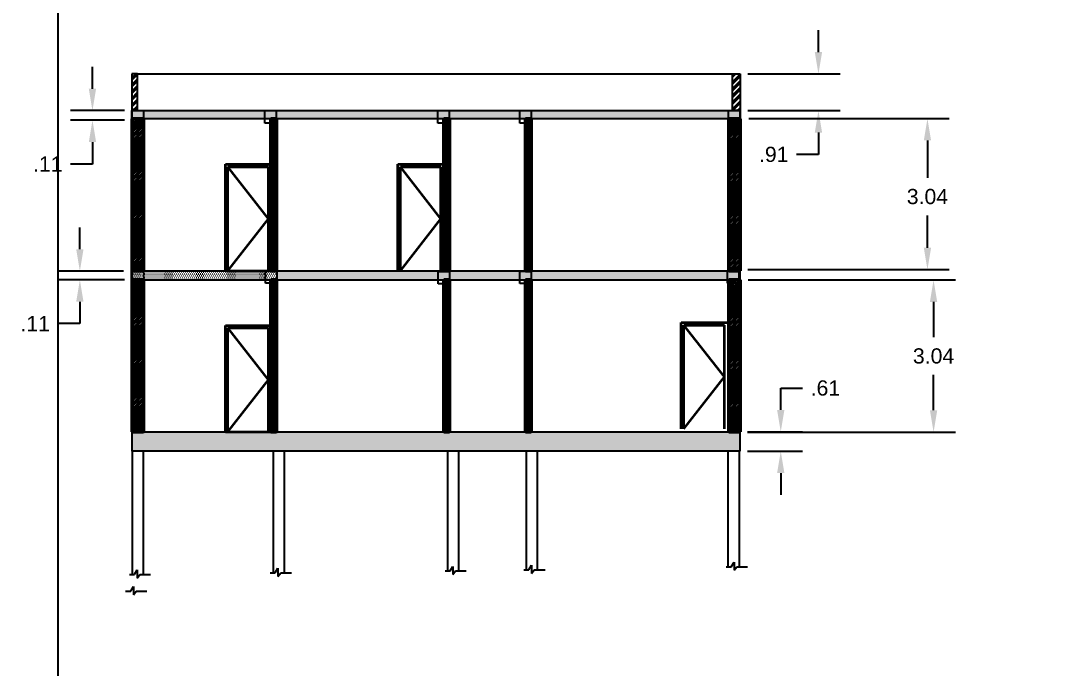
# Model space of a CAD drawing. Header units: inches. Extents: x 5504 to 12302, y -18457 to -16537.
# Drawn here: x 5504 to 6325, y -17946 to -17435 of the extents above; entities that cross this region are included whole.
import ezdxf

# ---------------------------------------------------------------- set-up
doc = ezdxf.new("R2010")
doc.units = ezdxf.units.IN
doc.header["$MEASUREMENT"] = 0
doc.layers.add('A-Sect', color=73, linetype='Continuous', lineweight=50)
doc.styles.get("Standard").update_dxf_attribs({"font": 'arial.ttf', "height": 12})
doc.dimstyles.new('meter', dxfattribs={"dimscale": 50, "dimtxt": 0.18, "dimasz": 0.18, "dimexe": 0.18, "dimexo": 0.0625, "dimgap": 0.09, "dimtad": 0, "dimtih": 1, "dimtoh": 1, "dimlfac": 0.0254, "dimzin": 0, "dimdsep": 46, "dimtxsty": 'Standard', "dimcen": 0.09, "dimadec": 0, "dimazin": 0, "dimtfac": 1, "dimtofl": 0, "dimtmove": 0, "dimatfit": 3, "dimfxl": 1, "dimtolj": 1, "dimtzin": 0, "dimarcsym": 0})

# ---------------------------------------------------------------- blocks, each defined once
blk = doc.blocks.new('*U27')
at = {"layer": 'A-Sect', "color": 73, "linetype": 'Continuous', "lineweight": 50}
for p, q in [((48.74, 118.79), (49.95, 120)), ((48.74, 114.55), (54.19, 120)), ((48.74, 0), (48.74, 120)), ((48.74, 120), (57.74, 120)), ((48.74, 110.31), (57.74, 119.31)), ((48.74, 106.07), (57.74, 115.07)), ((57.74, 0), (57.74, 120)), ((158.24, 118.79), (159.45, 120)), ((158.24, 0), (158.24, 120)), ((158.24, 120), (162.74, 120)), ((158.24, 114.55), (162.74, 119.05)), ((162.74, 0), (162.74, 120)), ((294.74, 118.54), (296.2, 120)), ((294.74, 0), (294.74, 120)), ((294.74, 120), (299.24, 120)), ((294.74, 114.29), (299.24, 118.79)), ((299.24, 0), (299.24, 120)), ((359.24, 118.54), (360.7, 120)), ((359.24, 0), (359.24, 120)), ((359.24, 120), (363.74, 120)), ((359.24, 114.29), (363.74, 118.79)), ((363.74, 0), (363.74, 120)), ((519.74, 118.28), (521.46, 120)), ((519.74, 114.04), (525.7, 120)), ((519.74, 0), (519.74, 120)), ((519.74, 120), (528.74, 120)), ((519.74, 109.79), (528.74, 118.79)), ((528.74, 0), (528.74, 120)), ((48.74, 101.82), (57.74, 110.82)), ((158.24, 110.31), (162.74, 114.81)), ((158.24, 106.07), (162.74, 110.57)), ((294.74, 110.05), (299.24, 114.55)), ((294.74, 105.81), (299.24, 110.31)), ((359.24, 110.05), (363.74, 114.55)), ((359.24, 105.81), (363.74, 110.31)), ((519.74, 105.55), (528.74, 114.55)), ((519.74, 101.31), (528.74, 110.31)), ((48.74, 97.58), (57.74, 106.58)), ((48.74, 93.34), (57.74, 102.34)), ((158.24, 101.82), (162.74, 106.32)), ((158.24, 97.58), (162.74, 102.08)), ((294.74, 101.57), (299.24, 106.07)), ((294.74, 97.32), (299.24, 101.82)), ((359.24, 101.57), (363.74, 106.07)), ((359.24, 97.32), (363.74, 101.82)), ((519.74, 97.07), (528.74, 106.07)), ((519.74, 92.82), (528.74, 101.82)), ((48.74, 89.1), (57.74, 98.1)), ((48.74, 84.85), (57.74, 93.85)), ((158.24, 93.34), (162.74, 97.84)), ((158.24, 89.1), (162.74, 93.6)), ((294.74, 93.08), (299.24, 97.58)), ((294.74, 88.84), (299.24, 93.34)), ((359.24, 93.08), (363.74, 97.58)), ((359.24, 88.84), (363.74, 93.34)), ((519.74, 88.58), (528.74, 97.58)), ((519.74, 84.34), (528.74, 93.34)), ((48.74, 80.61), (57.74, 89.61)), ((48.74, 76.37), (57.74, 85.37)), ((158.24, 84.85), (162.74, 89.35)), ((158.24, 80.61), (162.74, 85.11)), ((294.74, 84.6), (299.24, 89.1)), ((294.74, 80.35), (299.24, 84.85)), ((359.24, 84.6), (363.74, 89.1)), ((359.24, 80.35), (363.74, 84.85)), ((519.74, 80.1), (528.74, 89.1)), ((519.74, 75.85), (528.74, 84.85)), ((48.74, 72.12), (57.74, 81.12)), ((48.74, 67.88), (57.74, 76.88)), ((158.24, 76.37), (162.74, 80.87)), ((158.24, 72.12), (162.74, 76.62)), ((294.74, 76.11), (299.24, 80.61)), ((294.74, 71.87), (299.24, 76.37)), ((359.24, 76.11), (363.74, 80.61)), ((359.24, 71.87), (363.74, 76.37)), ((519.74, 71.61), (528.74, 80.61)), ((519.74, 67.37), (528.74, 76.37)), ((48.74, 63.64), (57.74, 72.64)), ((48.74, 59.4), (57.74, 68.4)), ((158.24, 67.88), (162.74, 72.38)), ((158.24, 63.64), (162.74, 68.14)), ((294.74, 67.62), (299.24, 72.12)), ((294.74, 63.38), (299.24, 67.88)), ((359.24, 67.62), (363.74, 72.12)), ((359.24, 63.38), (363.74, 67.88)), ((519.74, 63.12), (528.74, 72.12)), ((519.74, 58.88), (528.74, 67.88)), ((48.74, 55.15), (57.74, 64.15)), ((48.74, 50.91), (57.74, 59.91)), ((158.24, 59.4), (162.74, 63.9)), ((158.24, 55.15), (162.74, 59.65)), ((294.74, 59.14), (299.24, 63.64)), ((294.74, 54.9), (299.24, 59.4)), ((359.24, 59.14), (363.74, 63.64)), ((359.24, 54.9), (363.74, 59.4)), ((519.74, 54.64), (528.74, 63.64)), ((519.74, 50.4), (528.74, 59.4)), ((48.74, 46.67), (57.74, 55.67)), ((48.74, 42.43), (57.74, 51.43)), ((158.24, 50.91), (162.74, 55.41)), ((158.24, 46.67), (162.74, 51.17)), ((294.74, 50.65), (299.24, 55.15)), ((294.74, 46.41), (299.24, 50.91)), ((359.24, 50.65), (363.74, 55.15)), ((359.24, 46.41), (363.74, 50.91)), ((519.74, 46.15), (528.74, 55.15)), ((519.74, 41.91), (528.74, 50.91)), ((48.74, 38.18), (57.74, 47.18)), ((48.74, 33.94), (57.74, 42.94)), ((158.24, 42.43), (162.74, 46.93)), ((158.24, 38.18), (162.74, 42.68)), ((294.74, 42.17), (299.24, 46.67)), ((294.74, 37.93), (299.24, 42.43)), ((359.24, 42.17), (363.74, 46.67)), ((359.24, 37.93), (363.74, 42.43)), ((519.74, 37.67), (528.74, 46.67)), ((519.74, 33.43), (528.74, 42.43)), ((48.74, 29.7), (57.74, 38.7)), ((48.74, 25.46), (57.74, 34.46)), ((158.24, 33.94), (162.74, 38.44)), ((158.24, 29.7), (162.74, 34.2)), ((294.74, 33.68), (299.24, 38.18)), ((294.74, 29.44), (299.24, 33.94)), ((359.24, 33.68), (363.74, 38.18)), ((359.24, 29.44), (363.74, 33.94)), ((519.74, 29.18), (528.74, 38.18)), ((519.74, 24.94), (528.74, 33.94)), ((48.74, 21.21), (57.74, 30.21)), ((48.74, 16.97), (57.74, 25.97)), ((158.24, 25.46), (162.74, 29.96)), ((158.24, 21.21), (162.74, 25.71)), ((294.74, 25.2), (299.24, 29.7)), ((294.74, 20.96), (299.24, 25.46)), ((359.24, 25.2), (363.74, 29.7)), ((359.24, 20.96), (363.74, 25.46)), ((519.74, 20.7), (528.74, 29.7)), ((519.74, 16.46), (528.74, 25.46)), ((48.74, 12.73), (57.74, 21.73)), ((48.74, 8.49), (57.74, 17.49)), ((158.24, 16.97), (162.74, 21.47)), ((158.24, 12.73), (162.74, 17.23)), ((294.74, 16.71), (299.24, 21.21)), ((294.74, 12.47), (299.24, 16.97)), ((359.24, 16.71), (363.74, 21.21)), ((359.24, 12.47), (363.74, 16.97)), ((519.74, 12.21), (528.74, 21.21)), ((519.74, 7.97), (528.74, 16.97)), ((48.74, 4.24), (57.74, 13.24)), ((48.74, 0), (57.74, 9)), ((158.24, 8.49), (162.74, 12.99)), ((158.24, 4.24), (162.74, 8.74)), ((294.74, 8.23), (299.24, 12.73)), ((294.74, 3.99), (299.24, 8.49)), ((359.24, 8.23), (363.74, 12.73)), ((359.24, 3.99), (363.74, 8.49)), ((519.74, 3.73), (528.74, 12.73)), ((520.26, 0), (528.74, 8.49)), ((48.74, 0), (57.74, 0)), ((52.98, 0), (57.74, 4.76)), ((57.23, 0), (57.74, 0.51)), ((158.24, 0), (162.74, 4.5)), ((158.24, 0), (162.74, 0)), ((162.48, 0), (162.74, 0.26)), ((294.74, 0), (299.24, 0)), ((295, 0), (299.24, 4.24)), ((359.24, 0), (363.74, 0)), ((359.5, 0), (363.74, 4.24)), ((519.74, 0), (528.74, 0)), ((524.5, 0), (528.74, 4.24))]:
    blk.add_line(p, q, dxfattribs=at)
at = {"layer": 'A-Sect', "color": 12, "linetype": 'Continuous', "lineweight": 35}
for p, q in [((122.35, 0), (122.35, 84)), ((122.35, 84), (122.36, 84)), ((122.36, 0), (122.36, 84)), ((122.36, 84), (158.24, 84)), ((124.36, 0), (124.36, 82)), ((124.36, 82), (156.36, 82)), ((156.36, 41), (124.36, 82)), ((156.36, 0), (156.36, 82)), ((124.36, 0), (156.36, 41)), ((122.35, 0), (122.36, 0)), ((122.36, 0), (124.36, 0)), ((124.36, 0), (156.36, 0)), ((156.36, 0), (158.24, 0))]:
    blk.add_line(p, q, dxfattribs=at)
blk = doc.blocks.new('*D30')
at = {"color": 0, "lineweight": -2, "ltscale": 0.1, "transparency": 16777216}
for p, q in [((6104.02, -17742.25), (6104.02, -17724.97)), ((6104.02, -17724.97), (6121.3, -17724.97)), ((6077.79, -17759.53), (6121.3, -17759.53)), ((6077.79, -17774.75), (6121.3, -17774.75)), ((6104.02, -17792.03), (6104.02, -17809.31))]:
    blk.add_line(p, q, dxfattribs=at)
at = {"color": 0, "ltscale": 0.1, "transparency": 16777216}
for points in [[(6101.14, -17742.25), (6106.9, -17742.25), (6104.02, -17759.53)], [(6101.14, -17792.03), (6106.9, -17792.03), (6104.02, -17774.75)]]:
    blk.add_solid(points, dxfattribs=at)
at = {"layer": 'Defpoints', "color": 0, "ltscale": 0.1, "transparency": 16777216}
for p in [(6071.79, -17759.53), (6104.02, -17759.53), (6071.79, -17774.75)]:
    blk.add_point(p, dxfattribs=at)
at = {"color": 0, "ltscale": 0.1, "transparency": 16777216, "insert": (6139.29, -17724.97), "char_height": 12, "attachment_point": 5}
blk.add_mtext('\\A1;.61', dxfattribs=at)
blk = doc.blocks.new('*D31')
at = {"color": 0, "lineweight": -2, "ltscale": 0.1, "transparency": 16777216}
for p, q in [((5550.68, -17615.44), (5550.68, -17598.16)), ((5585.2, -17632.72), (5533.4, -17632.72)), ((5585.95, -17639.53), (5533.4, -17639.53)), ((5550.68, -17656.81), (5550.68, -17674.09)), ((5550.68, -17674.09), (5533.4, -17674.09))]:
    blk.add_line(p, q, dxfattribs=at)
at = {"color": 0, "ltscale": 0.1, "transparency": 16777216}
for points in [[(5547.8, -17615.44), (5553.56, -17615.44), (5550.68, -17632.72)], [(5547.8, -17656.81), (5553.56, -17656.81), (5550.68, -17639.53)]]:
    blk.add_solid(points, dxfattribs=at)
at = {"layer": 'Defpoints', "color": 0, "ltscale": 0.1, "transparency": 16777216}
for p in [(5591.2, -17632.72), (5550.68, -17639.53), (5591.95, -17639.53)]:
    blk.add_point(p, dxfattribs=at)
at = {"color": 0, "ltscale": 0.1, "transparency": 16777216, "insert": (5515.41, -17674.09), "char_height": 12, "attachment_point": 5}
blk.add_mtext('\\A1;.11', dxfattribs=at)
blk = doc.blocks.new('*D32')
at = {"color": 0, "lineweight": -2, "ltscale": 0.1, "transparency": 16777216}
for p, q in [((5560.63, -17488.75), (5560.63, -17471.47)), ((5585.95, -17506.03), (5543.35, -17506.03)), ((5585.95, -17513.58), (5543.35, -17513.58)), ((5560.63, -17530.86), (5560.63, -17548.14)), ((5560.63, -17548.14), (5543.35, -17548.14))]:
    blk.add_line(p, q, dxfattribs=at)
at = {"color": 0, "ltscale": 0.1, "transparency": 16777216}
for points in [[(5557.75, -17488.75), (5563.51, -17488.75), (5560.63, -17506.03)], [(5557.75, -17530.86), (5563.51, -17530.86), (5560.63, -17513.58)]]:
    blk.add_solid(points, dxfattribs=at)
at = {"layer": 'Defpoints', "color": 0, "ltscale": 0.1, "transparency": 16777216}
for p in [(5591.95, -17506.03), (5560.63, -17513.58), (5591.95, -17513.58)]:
    blk.add_point(p, dxfattribs=at)
at = {"color": 0, "ltscale": 0.1, "transparency": 16777216, "insert": (5525.36, -17548.14), "char_height": 12, "attachment_point": 5}
blk.add_mtext('\\A1;.11', dxfattribs=at)
blk = doc.blocks.new('*D33')
at = {"color": 0, "lineweight": -2, "ltscale": 0.1, "transparency": 16777216}
for p, q in [((6133.78, -17459.78), (6133.78, -17442.5)), ((6077.95, -17477.06), (6151.06, -17477.06)), ((6077.95, -17506.03), (6151.06, -17506.03)), ((6133.78, -17523.31), (6133.78, -17540.59)), ((6133.78, -17540.59), (6116.5, -17540.59))]:
    blk.add_line(p, q, dxfattribs=at)
at = {"color": 0, "ltscale": 0.1, "transparency": 16777216}
for points in [[(6130.9, -17459.78), (6136.66, -17459.78), (6133.78, -17477.06)], [(6130.9, -17523.31), (6136.66, -17523.31), (6133.78, -17506.03)]]:
    blk.add_solid(points, dxfattribs=at)
at = {"layer": 'Defpoints', "color": 0, "ltscale": 0.1, "transparency": 16777216}
for p in [(6071.95, -17477.06), (6071.95, -17506.03), (6133.78, -17506.03)]:
    blk.add_point(p, dxfattribs=at)
at = {"color": 0, "ltscale": 0.1, "transparency": 16777216, "insert": (6098.5, -17540.59), "char_height": 12, "attachment_point": 5}
blk.add_mtext('\\A1;.91', dxfattribs=at)
blk = doc.blocks.new('*D28')
at = {"color": 0, "lineweight": -2, "ltscale": 0.1, "transparency": 16777216}
for p, q in [((6078.37, -17639.63), (6241.96, -17639.63)), ((6224.68, -17656.91), (6224.68, -17684.91)), ((6224.68, -17742.44), (6224.68, -17714.45)), ((6077.7, -17759.72), (6241.96, -17759.72))]:
    blk.add_line(p, q, dxfattribs=at)
at = {"color": 0, "ltscale": 0.1, "transparency": 16777216}
for points in [[(6221.8, -17656.91), (6227.56, -17656.91), (6224.68, -17639.63)], [(6221.8, -17742.44), (6227.56, -17742.44), (6224.68, -17759.72)]]:
    blk.add_solid(points, dxfattribs=at)
at = {"layer": 'Defpoints', "color": 0, "ltscale": 0.1, "transparency": 16777216}
for p in [(6072.37, -17639.63), (6071.7, -17759.72), (6224.68, -17759.72)]:
    blk.add_point(p, dxfattribs=at)
at = {"color": 0, "ltscale": 0.1, "transparency": 16777216, "insert": (6224.68, -17699.68), "char_height": 12, "attachment_point": 5}
blk.add_mtext('\\A1;3.04', dxfattribs=at)
blk = doc.blocks.new('*D29')
at = {"color": 0, "lineweight": -2, "ltscale": 0.1, "transparency": 16777216}
for p, q in [((6078.75, -17512.28), (6237.12, -17512.28)), ((6219.84, -17529.56), (6219.84, -17559.1)), ((6219.84, -17614.18), (6219.84, -17588.65)), ((6078, -17631.46), (6237.12, -17631.46))]:
    blk.add_line(p, q, dxfattribs=at)
at = {"color": 0, "ltscale": 0.1, "transparency": 16777216}
for points in [[(6216.96, -17529.56), (6222.72, -17529.56), (6219.84, -17512.28)], [(6216.96, -17614.18), (6222.72, -17614.18), (6219.84, -17631.46)]]:
    blk.add_solid(points, dxfattribs=at)
at = {"layer": 'Defpoints', "color": 0, "ltscale": 0.1, "transparency": 16777216}
for p in [(6072.75, -17512.28), (6072, -17631.46), (6219.84, -17631.46)]:
    blk.add_point(p, dxfattribs=at)
at = {"color": 0, "ltscale": 0.1, "transparency": 16777216, "insert": (6219.84, -17573.87), "char_height": 12, "attachment_point": 5}
blk.add_mtext('\\A1;3.04', dxfattribs=at)

msp = doc.modelspace()

# ---------------------------------------------------------------- hatches: boundary and pattern name
at = {"ltscale": 0.1}
h = msp.add_hatch(dxfattribs=at)
h.set_pattern_fill('ANSI32', color=0, scale=10)
h.set_pattern_definition([(45, (-275.1693, -21814.3826), (-2.6516504, 2.6516504), []), (45, (-273.4015, -21814.3826), (-2.6516504, 2.6516504), [])])
h.paths.add_polyline_path([(5596.213, -17477.056), (5591.695, -17477.056), (5591.695, -17506.033), (5596.213, -17506.033)])
h.paths.add_polyline_path([(6071.952, -17477.056), (6065.888, -17477.056), (6065.888, -17506.033), (6071.952, -17506.033)])
h = msp.add_hatch(dxfattribs=at)
h.set_pattern_fill('DOTS', color=0, scale=25)
h.set_pattern_definition([(0, (-275.1693, -21687.4193), (0.78125, 1.5625), [0, -1.5625])])
h.paths.add_polyline_path([(6071.695, -17505.76), (5591.493, -17505.76), (5591.493, -17512.568), (6071.695, -17512.568)])
h = msp.add_hatch(dxfattribs=at)
h.set_pattern_fill('DOTS', color=0, scale=25)
h.set_pattern_definition([(0, (-275.1693, -21814.3826), (0.78125, 1.5625), [0, -1.5625])])
h.paths.add_polyline_path([(5706.439, -17632.724), (5592.01, -17632.724), (5592.01, -17639.531), (5706.439, -17639.531)])
h = msp.add_hatch(dxfattribs=at)
h.set_pattern_fill('DOTS', color=0, scale=25)
h.set_pattern_definition([(0, (-169.0819, -21814.4918), (0.78125, 1.5625), [0, -1.5625])])
h.paths.add_polyline_path([(6071.447, -17632.833), (5707.039, -17632.833), (5707.039, -17639.64), (6071.447, -17639.64)])
h = msp.add_hatch(dxfattribs=at)
h.set_pattern_fill('GRAVEL', color=0, scale=25)
h.set_pattern_definition([(228.012788, (-257.1693, -21789.3826), (-200, -225), [3.3634, -332.9772]), (184.96974, (-259.4193, -21791.8826), (300, 25), [5.7717, -571.39812]), (132.510447, (-265.1693, -21792.3826), (250, -275), [4.0697, -402.900815]), (267.273689, (-274.9193, -21798.6326), (25, 500), [5.25595, -520.33895]), (292.833654, (-275.1693, -21803.8826), (-125, 300), [5.153875, -510.23433]), (357.273689, (-273.1693, -21808.6326), (-500, 25), [5.25595, -520.33895]), (37.69424, (-267.9193, -21808.88265), (-325, -250), [6.950725, -688.12121]), (72.255328, (-262.4193, -21804.63265), (175, 550), [6.5622, -649.65804]), (121.429566, (-260.4193, -21798.3826), (-200, 325), [5.27375, -522.10183]), (175.236358, (-263.1693, -21793.8826), (275, -25), [6.0208, -295.019064]), (222.397438, (-269.1693, -21793.38265), (-300, -275), [7.7862, -770.834375]), (138.814075, (-250.1693, -21798.8826), (-175, 150), [2.657525, -263.09612]), (171.469234, (-252.1693, -21797.1326), (325, -50), [5.055925, -500.537785]), (225, (-257.17, -21796.383), (-3e-15, -25), [3.535525, -31.81981]), (203.19859, (-258.9193, -21793.3826), (125, 50), [1.90395, -188.49038]), (291.80141, (-260.6693, -21794.1326), (-25, 75), [2.692575, -131.936545]), (30.963757, (-259.6693, -21796.6326), (75, 50), [4.373225, -141.40057]), (161.56505, (-255.919, -21794.383), (50, -25), [3.162275, -75.89467]), (16.38954, (-275.1693, -21794.1326), (250, 75), [4.43, -438.57113]), (70.346176, (-270.9193, -21792.8826), (-100, -275), [3.716525, -367.93519]), (293.19859, (-255.9193, -21789.3826), (-50, 125), [3.807875, -186.58645]), (343.61046, (-254.4193, -21792.8826), (-250, 75), [4.43, -438.57113]), (339.443955, (-275.1693, -21809.6326), (-125, 50), [4.272, -209.32809]), (294.77514, (-271.1693, -21811.1326), (-125, 275), [3.57945, -354.36608]), (66.80141, (-255.6693, -21814.3826), (50, 125), [3.807875, -186.58645]), (17.354025, (-254.1693, -21810.8826), (-325, -100), [4.190775, -414.88559]), (69.443955, (-267.9193, -21814.3826), (-50, -125), [2.136, -211.46409]), (101.30993, (-257.1693, -21814.3826), (-25, 100), [1.27475, -126.20074]), (165.96376, (-257.4193, -21813.1326), (75, -25), [5.153875, -97.923766]), (186.009006, (-262.4193, -21811.8826), (250, 25), [4.77625, -472.84808]), (303.69007, (-259.669, -21798.8826), (-25, 50), [3.60555, -86.53323]), (353.157227, (-257.6693, -21801.8826), (425, -50), [6.29485, -623.189066]), (60.945396, (-251.4193, -21802.6326), (-100, -175), [2.5739, -254.81685]), (90, (-250.17, -21800.383), (-25, 25), [1.5, -23.5]), (120.256437, (-262.9193, -21811.1326), (100, -175), [3.4731, -343.838]), (48.012788, (-264.6693, -21808.1326), (200, 225), [6.7268, -329.6138]), (0, (-260.17, -21803.133), (25, 25), [6.5, -18.5]), (325.304846, (-253.6693, -21803.1326), (250, -175), [3.95285, -391.33186]), (254.054604, (-250.4193, -21805.3826), (-25, -100), [3.64005, -178.3627]), (207.645975, (-251.4193, -21808.8826), (-475, -250), [5.926625, -586.736855]), (175.426079, (-256.6693, -21811.6326), (-325, 25), [6.269975, -620.726835])])
h.paths.add_polyline_path([(6071.794, -17759.531), (5591.952, -17759.531), (5591.952, -17774.749), (6071.794, -17774.749)])

# ---------------------------------------------------------------- linework, layer by layer
at = {"color": 0, "ltscale": 0.1}
for p, q in [((5596.213, -17477.056), (5591.695, -17477.056)), ((5591.695, -17477.056), (5591.695, -17506.033)), ((5596.213, -17506.033), (5596.213, -17477.056)), ((5596.213, -17477.056), (6071.952, -17477.056)), ((6065.888, -17506.033), (6065.888, -17477.056)), ((6065.888, -17477.056), (6071.952, -17477.056)), ((6071.952, -17477.056), (6071.952, -17506.033)), ((5591.695, -17506.033), (6071.952, -17506.033)), ((5591.695, -17512.378), (5591.695, -17506.033)), ((5591.695, -17506.033), (5596.213, -17506.033)), ((5591.952, -17506.033), (5600.952, -17506.033)), ((5591.952, -17515.834), (5591.952, -17506.033)), ((5600.952, -17506.033), (5600.952, -17515.834)), ((5696.694, -17506.033), (5705.694, -17506.033)), ((5696.694, -17515.834), (5696.694, -17506.033)), ((5705.694, -17506.033), (5705.694, -17515.834)), ((5833.228, -17506.033), (5842.228, -17506.033)), ((5833.228, -17515.834), (5833.228, -17506.033)), ((5842.228, -17506.033), (5842.228, -17515.834)), ((5897.998, -17506.033), (5906.998, -17506.033)), ((5897.998, -17515.834), (5897.998, -17506.033)), ((5906.998, -17506.033), (5906.998, -17515.834)), ((6062.775, -17506.033), (6071.775, -17506.033)), ((6062.775, -17515.834), (6062.775, -17506.033)), ((6071.952, -17506.033), (6065.888, -17506.033)), ((6071.775, -17506.033), (6071.775, -17515.834)), ((6071.952, -17506.033), (6071.952, -17512.378)), ((6071.952, -17512.378), (5591.695, -17512.378)), ((5600.952, -17515.834), (5591.952, -17515.834)), ((5705.694, -17515.834), (5696.694, -17515.834)), ((5842.228, -17515.834), (5833.228, -17515.834)), ((5906.998, -17515.834), (5897.998, -17515.834)), ((6071.775, -17515.834), (6062.775, -17515.834)), ((5591.2, -17627.884), (5591.2, -17639.531)), ((6071.952, -17632.724), (5591.2, -17632.724)), ((5591.952, -17632.641), (5600.952, -17632.641)), ((5591.952, -17642.443), (5591.952, -17632.641)), ((5600.952, -17632.641), (5600.952, -17642.443)), ((5697.213, -17632.443), (5706.213, -17632.443)), ((5697.213, -17642.244), (5697.213, -17632.443)), ((5706.213, -17632.443), (5706.213, -17642.244)), ((5833.511, -17632.893), (5842.511, -17632.893)), ((5833.511, -17642.694), (5833.511, -17632.893)), ((5842.511, -17632.893), (5842.511, -17642.694)), ((5898, -17632.604), (5907, -17632.604)), ((5898, -17642.406), (5898, -17632.604)), ((5907, -17632.604), (5907, -17642.406)), ((6061.939, -17632.494), (6070.939, -17632.494)), ((6061.939, -17642.296), (6061.939, -17632.494)), ((6070.939, -17632.494), (6070.939, -17642.296)), ((6071.952, -17639.531), (6071.952, -17627.884)), ((5591.952, -17639.531), (6071.952, -17639.531)), ((5600.952, -17642.443), (5591.952, -17642.443)), ((5706.213, -17642.244), (5697.213, -17642.244)), ((5842.511, -17642.694), (5833.511, -17642.694)), ((5907, -17642.406), (5898, -17642.406)), ((6070.939, -17642.296), (6061.939, -17642.296)), ((5591.952, -17759.531), (6071.794, -17759.531)), ((5591.952, -17774.749), (5591.952, -17759.531)), ((6071.794, -17759.531), (6071.794, -17774.749)), ((6071.794, -17774.749), (5591.952, -17774.749)), ((6064.985, -17865.929), (6067.124, -17862.367)), ((6067.124, -17862.367), (6067.124, -17868.778)), ((5589.767, -17872.008), (5593.807, -17872.008)), ((5593.807, -17872.008), (5595.946, -17868.446)), ((5595.946, -17868.446), (5595.946, -17874.857)), ((5595.946, -17874.857), (5598.085, -17872.008)), ((5598.085, -17872.008), (5606.523, -17872.008)), ((5700.927, -17870.697), (5704.968, -17870.697)), ((5704.968, -17870.697), (5707.107, -17867.136)), ((5707.107, -17867.136), (5707.107, -17873.546)), ((5707.107, -17873.546), (5709.246, -17870.697)), ((5709.246, -17870.697), (5717.683, -17870.697)), ((5839.032, -17869.289), (5843.073, -17869.289)), ((5843.073, -17869.289), (5845.212, -17865.728)), ((5845.212, -17865.728), (5845.212, -17872.138)), ((5845.212, -17872.138), (5847.351, -17869.289)), ((5847.351, -17869.289), (5855.788, -17869.289)), ((5901.167, -17868.368), (5905.207, -17868.368)), ((5905.207, -17868.368), (5907.346, -17864.806)), ((5907.346, -17864.806), (5907.346, -17871.217)), ((5907.346, -17871.217), (5909.485, -17868.368)), ((5909.485, -17868.368), (5917.922, -17868.368)), ((6060.945, -17865.929), (6064.985, -17865.929)), ((6067.124, -17868.778), (6069.263, -17865.929)), ((6069.263, -17865.929), (6077.7, -17865.929)), ((5586.796, -17885.184), (5590.837, -17885.184)), ((5590.837, -17885.184), (5592.976, -17881.623)), ((5592.976, -17881.623), (5592.976, -17888.033)), ((5592.976, -17888.033), (5595.115, -17885.184)), ((5595.115, -17885.184), (5603.552, -17885.184))]:
    msp.add_line(p, q, dxfattribs=at)
msp.add_lwpolyline([(5533.334, -18456.917), (8413.334, -18456.917), (8413.334, -16536.917), (5533.334, -16536.917)], close=True)
for points in [[(5600.952, -17872.008), (5600.952, -17774.749), (5591.952, -17774.749), (5591.952, -17872.008)], [(5600.952, -17872.008), (5600.952, -17774.749), (5591.952, -17774.749), (5591.952, -17872.008)], [(5712.225, -17870.697), (5712.225, -17774.749), (5703.225, -17774.749), (5703.225, -17870.697)], [(5849.863, -17869.289), (5849.863, -17774.749), (5840.863, -17774.749), (5840.863, -17869.289)], [(5911.92, -17868.368), (5911.92, -17774.749), (5902.92, -17774.749), (5902.92, -17868.368)], [(6071.354, -17866.394), (6071.354, -17774.749), (6062.354, -17774.749), (6062.354, -17866.394)], [(5595.946, -17874.815), (5595.977, -17874.815)], [(5595.946, -17874.815), (5595.977, -17874.815)]]:
    msp.add_lwpolyline(points, dxfattribs=at)
at = {"layer": 'A-Sect', "color": 0, "linetype": 'Continuous', "lineweight": 50}
for p, q in [((5591.952, -17513.584), (5593.158, -17512.378)), ((5591.952, -17517.827), (5597.4, -17512.378)), ((5591.952, -17632.378), (5591.952, -17512.378)), ((5591.952, -17512.378), (5600.952, -17512.378)), ((5591.952, -17522.07), (5600.952, -17513.07)), ((5591.952, -17526.312), (5600.952, -17517.312)), ((5600.952, -17632.378), (5600.952, -17512.378)), ((5701.452, -17513.584), (5702.658, -17512.378)), ((5701.452, -17632.378), (5701.452, -17512.378)), ((5701.452, -17512.378), (5705.952, -17512.378)), ((5701.452, -17517.827), (5705.952, -17513.327)), ((5701.452, -17522.07), (5705.952, -17517.57)), ((5705.952, -17632.378), (5705.952, -17512.378)), ((5837.952, -17513.842), (5839.415, -17512.378)), ((5837.952, -17632.378), (5837.952, -17512.378)), ((5837.952, -17512.378), (5842.452, -17512.378)), ((5837.952, -17518.084), (5842.452, -17513.584)), ((5837.952, -17522.327), (5842.452, -17517.827)), ((5842.452, -17632.378), (5842.452, -17512.378)), ((5902.452, -17513.842), (5903.915, -17512.378)), ((5902.452, -17632.378), (5902.452, -17512.378)), ((5902.452, -17512.378), (5906.952, -17512.378)), ((5902.452, -17518.084), (5906.952, -17513.584)), ((5902.452, -17522.327), (5906.952, -17517.827)), ((5906.952, -17632.378), (5906.952, -17512.378)), ((6062.952, -17514.099), (6064.673, -17512.378)), ((6062.952, -17518.342), (6068.915, -17512.378)), ((6062.952, -17632.378), (6062.952, -17512.378)), ((6062.952, -17512.378), (6071.952, -17512.378)), ((6062.952, -17522.584), (6071.952, -17513.584)), ((6062.952, -17526.827), (6071.952, -17517.827)), ((6071.952, -17632.378), (6071.952, -17512.378)), ((5591.952, -17530.555), (5600.952, -17521.555)), ((5591.952, -17534.797), (5600.952, -17525.797)), ((5701.452, -17526.312), (5705.952, -17521.812)), ((5701.452, -17530.555), (5705.952, -17526.055)), ((5837.952, -17526.57), (5842.452, -17522.07)), ((5837.952, -17530.812), (5842.452, -17526.312)), ((5902.452, -17526.57), (5906.952, -17522.07)), ((5902.452, -17530.812), (5906.952, -17526.312)), ((6062.952, -17531.07), (6071.952, -17522.07)), ((6062.952, -17535.312), (6071.952, -17526.312)), ((5591.952, -17539.04), (5600.952, -17530.04)), ((5591.952, -17543.283), (5600.952, -17534.283)), ((5701.452, -17534.797), (5705.952, -17530.297)), ((5701.452, -17539.04), (5705.952, -17534.54)), ((5837.952, -17535.055), (5842.452, -17530.555)), ((5837.952, -17539.297), (5842.452, -17534.797)), ((5902.452, -17535.055), (5906.952, -17530.555)), ((5902.452, -17539.297), (5906.952, -17534.797)), ((6062.952, -17539.555), (6071.952, -17530.555)), ((6062.952, -17543.797), (6071.952, -17534.797)), ((5591.952, -17547.525), (5600.952, -17538.525)), ((5591.952, -17551.768), (5600.952, -17542.768)), ((5701.452, -17543.283), (5705.952, -17538.783)), ((5701.452, -17547.525), (5705.952, -17543.025)), ((5837.952, -17543.54), (5842.452, -17539.04)), ((5837.952, -17547.783), (5842.452, -17543.283)), ((5902.452, -17543.54), (5906.952, -17539.04)), ((5902.452, -17547.783), (5906.952, -17543.283)), ((6062.952, -17548.04), (6071.952, -17539.04)), ((6062.952, -17552.283), (6071.952, -17543.283)), ((5591.952, -17556.011), (5600.952, -17547.011)), ((5591.952, -17560.253), (5600.952, -17551.253)), ((5701.452, -17551.768), (5705.952, -17547.268)), ((5701.452, -17556.011), (5705.952, -17551.511)), ((5837.952, -17552.025), (5842.452, -17547.525)), ((5837.952, -17556.268), (5842.452, -17551.768)), ((5902.452, -17552.025), (5906.952, -17547.525)), ((5902.452, -17556.268), (5906.952, -17551.768)), ((6062.952, -17556.525), (6071.952, -17547.525)), ((6062.952, -17560.768), (6071.952, -17551.768)), ((5591.952, -17564.496), (5600.952, -17555.496)), ((5591.952, -17568.739), (5600.952, -17559.739)), ((5701.452, -17560.253), (5705.952, -17555.753)), ((5701.452, -17564.496), (5705.952, -17559.996)), ((5837.952, -17560.511), (5842.452, -17556.011)), ((5837.952, -17564.753), (5842.452, -17560.253)), ((5902.452, -17560.511), (5906.952, -17556.011)), ((5902.452, -17564.753), (5906.952, -17560.253)), ((6062.952, -17565.011), (6071.952, -17556.011)), ((6062.952, -17569.253), (6071.952, -17560.253)), ((5591.952, -17572.981), (5600.952, -17563.981)), ((5591.952, -17577.224), (5600.952, -17568.224)), ((5701.452, -17568.739), (5705.952, -17564.239)), ((5701.452, -17572.981), (5705.952, -17568.481)), ((5837.952, -17568.996), (5842.452, -17564.496)), ((5837.952, -17573.239), (5842.452, -17568.739)), ((5902.452, -17568.996), (5906.952, -17564.496)), ((5902.452, -17573.239), (5906.952, -17568.739)), ((6062.952, -17573.496), (6071.952, -17564.496)), ((6062.952, -17577.739), (6071.952, -17568.739)), ((5591.952, -17581.466), (5600.952, -17572.466)), ((5591.952, -17585.709), (5600.952, -17576.709)), ((5701.452, -17577.224), (5705.952, -17572.724)), ((5701.452, -17581.466), (5705.952, -17576.966)), ((5837.952, -17577.481), (5842.452, -17572.981)), ((5837.952, -17581.724), (5842.452, -17577.224)), ((5902.452, -17577.481), (5906.952, -17572.981)), ((5902.452, -17581.724), (5906.952, -17577.224)), ((6062.952, -17581.981), (6071.952, -17572.981)), ((6062.952, -17586.224), (6071.952, -17577.224)), ((5591.952, -17589.952), (5600.952, -17580.952)), ((5591.952, -17594.194), (5600.952, -17585.194)), ((5701.452, -17585.709), (5705.952, -17581.209)), ((5701.452, -17589.952), (5705.952, -17585.452)), ((5837.952, -17585.966), (5842.452, -17581.466)), ((5837.952, -17590.209), (5842.452, -17585.709)), ((5902.452, -17585.966), (5906.952, -17581.466)), ((5902.452, -17590.209), (5906.952, -17585.709)), ((6062.952, -17590.466), (6071.952, -17581.466)), ((6062.952, -17594.709), (6071.952, -17585.709)), ((5591.952, -17598.437), (5600.952, -17589.437)), ((5591.952, -17602.68), (5600.952, -17593.68)), ((5701.452, -17594.194), (5705.952, -17589.694)), ((5701.452, -17598.437), (5705.952, -17593.937)), ((5837.952, -17594.452), (5842.452, -17589.952)), ((5902.452, -17594.452), (5906.952, -17589.952)), ((6062.952, -17598.952), (6071.952, -17589.952)), ((5591.952, -17606.922), (5600.952, -17597.922)), ((5591.952, -17611.165), (5600.952, -17602.165)), ((5701.452, -17602.68), (5705.952, -17598.18)), ((5837.952, -17598.694), (5842.452, -17594.194)), ((5837.952, -17602.937), (5842.452, -17598.437)), ((5902.452, -17598.694), (5906.952, -17594.194)), ((5902.452, -17602.937), (5906.952, -17598.437)), ((6062.952, -17603.194), (6071.952, -17594.194)), ((6062.952, -17607.437), (6071.952, -17598.437)), ((5591.952, -17615.408), (5600.952, -17606.408)), ((5701.452, -17606.922), (5705.952, -17602.422)), ((5701.452, -17611.165), (5705.952, -17606.665)), ((5837.952, -17607.18), (5842.452, -17602.68)), ((5837.952, -17611.422), (5842.452, -17606.922)), ((5902.452, -17607.18), (5906.952, -17602.68)), ((5902.452, -17611.422), (5906.952, -17606.922)), ((6062.952, -17611.68), (6071.952, -17602.68)), ((6062.952, -17615.922), (6071.952, -17606.922)), ((5591.952, -17619.65), (5600.952, -17610.65)), ((5591.952, -17623.893), (5600.952, -17614.893)), ((5701.452, -17615.408), (5705.952, -17610.908)), ((5701.452, -17619.65), (5705.952, -17615.15)), ((5837.952, -17615.665), (5842.452, -17611.165)), ((5837.952, -17619.908), (5842.452, -17615.408)), ((5902.452, -17615.665), (5906.952, -17611.165)), ((5902.452, -17619.908), (5906.952, -17615.408)), ((6062.952, -17620.165), (6071.952, -17611.165)), ((6062.952, -17624.408), (6071.952, -17615.408)), ((5591.952, -17628.136), (5600.952, -17619.136)), ((5591.952, -17632.378), (5600.952, -17623.378)), ((5701.452, -17623.893), (5705.952, -17619.393)), ((5701.452, -17628.136), (5705.952, -17623.636)), ((5837.952, -17624.15), (5842.452, -17619.65)), ((5837.952, -17628.393), (5842.452, -17623.893)), ((5902.452, -17624.15), (5906.952, -17619.65)), ((5902.452, -17628.393), (5906.952, -17623.893)), ((6062.952, -17628.65), (6071.952, -17619.65)), ((6063.466, -17632.378), (6071.952, -17623.893)), ((5591.952, -17632.378), (5600.952, -17632.378)), ((5596.194, -17632.378), (5600.952, -17627.621)), ((5600.437, -17632.378), (5600.952, -17631.863)), ((5701.452, -17632.378), (5705.952, -17627.878)), ((5701.452, -17632.378), (5705.952, -17632.378)), ((5705.694, -17632.378), (5705.952, -17632.121)), ((5837.952, -17632.378), (5842.452, -17632.378)), ((5838.209, -17632.378), (5842.452, -17628.136)), ((5902.452, -17632.378), (5906.952, -17632.378)), ((5902.709, -17632.378), (5906.952, -17628.136)), ((6062.952, -17632.378), (6071.952, -17632.378)), ((6067.709, -17632.378), (6071.952, -17628.136))]:
    msp.add_line(p, q, dxfattribs=at)
at = {"layer": 'A-Sect', "color": 0, "linetype": 'Continuous', "lineweight": 35}
for p, q in [((5665.566, -17632.378), (5665.566, -17548.378)), ((5665.566, -17548.378), (5665.568, -17548.378)), ((5665.568, -17632.378), (5665.568, -17548.378)), ((5665.568, -17548.378), (5701.452, -17548.378)), ((5667.568, -17632.378), (5667.568, -17550.378)), ((5667.568, -17550.378), (5699.568, -17550.378)), ((5699.568, -17591.378), (5667.568, -17550.378)), ((5699.568, -17632.378), (5699.568, -17550.378)), ((5801.786, -17632.378), (5801.786, -17548.378)), ((5801.786, -17548.378), (5801.789, -17548.378)), ((5801.789, -17632.378), (5801.789, -17548.378)), ((5801.789, -17548.378), (5837.672, -17548.378)), ((5803.789, -17632.378), (5803.789, -17550.378)), ((5803.789, -17550.378), (5835.789, -17550.378)), ((5835.789, -17591.378), (5803.789, -17550.378)), ((5835.789, -17632.378), (5835.789, -17550.378)), ((5667.568, -17632.378), (5699.568, -17591.378)), ((5803.789, -17632.378), (5835.789, -17591.378)), ((5665.566, -17632.378), (5665.568, -17632.378)), ((5665.568, -17632.378), (5667.568, -17632.378)), ((5667.568, -17632.378), (5699.568, -17632.378)), ((5699.568, -17632.378), (5701.452, -17632.378)), ((6025.529, -17757.189), (6025.529, -17673.189)), ((6025.529, -17673.189), (6061.412, -17673.189)), ((6027.529, -17757.189), (6027.529, -17675.189)), ((6027.529, -17675.189), (6059.529, -17675.189)), ((6059.529, -17716.189), (6027.529, -17675.189)), ((6059.529, -17757.189), (6059.529, -17675.189)), ((6027.529, -17757.189), (6059.529, -17716.189))]:
    msp.add_line(p, q, dxfattribs=at)

# ---------------------------------------------------------------- block references
at = {"layer": 'A-Sect', "color": 0, "linetype": 'Continuous', "lineweight": 50, "ltscale": 0.1}
msp.add_blockref('*U27', (5543.211, -17759.531), dxfattribs=at)

# ---------------------------------------------------------------- dimensions: what is measured, and where the dimension line sits
at = {"color": 0, "ltscale": 0.1}
for base, p1, p2, text, picture, middle in [((6133.775, -17506.033), (6071.952, -17477.056), (6071.952, -17506.033), '.91', '*D33', (6098.503, -17540.593)), ((6219.841, -17631.457), (6072.747, -17512.281), (6071.999, -17631.457), '3.04', '*D29', (6219.841, -17573.875))]:
    dim = msp.add_linear_dim(base=base, p1=p1, p2=p2, angle=90, text=text, dimstyle='meter', override={"dimscale": 96}, dxfattribs=at)
    dim.commit()
    dim.dimension.update_dxf_attribs({"geometry": picture, "text_midpoint": middle, "dimtype": 160})
for base, p1, p2, text, picture, middle in [((5560.633, -17513.584), (5591.952, -17506.033), (5591.952, -17513.584), '.11', '*D32', (5525.361, -17548.144)), ((5550.684, -17639.531), (5591.2, -17632.724), (5591.952, -17639.531), '.11', '*D31', (5515.412, -17674.091)), ((6224.683, -17759.718), (6072.37, -17639.635), (6071.703, -17759.718), '3.04', '*D28', (6224.683, -17699.676)), ((6104.016, -17759.531), (6071.794, -17774.749), (6071.794, -17759.531), '.61', '*D30', (6139.288, -17724.971))]:
    dim = msp.add_linear_dim(base=base, p1=p1, p2=p2, angle=90, text=text, dimstyle='meter', override={"dimscale": 96}, dxfattribs=at)
    dim.commit()
    dim.dimension.update_dxf_attribs({"geometry": picture, "text_midpoint": middle})

doc.saveas('drawing.dxf')
